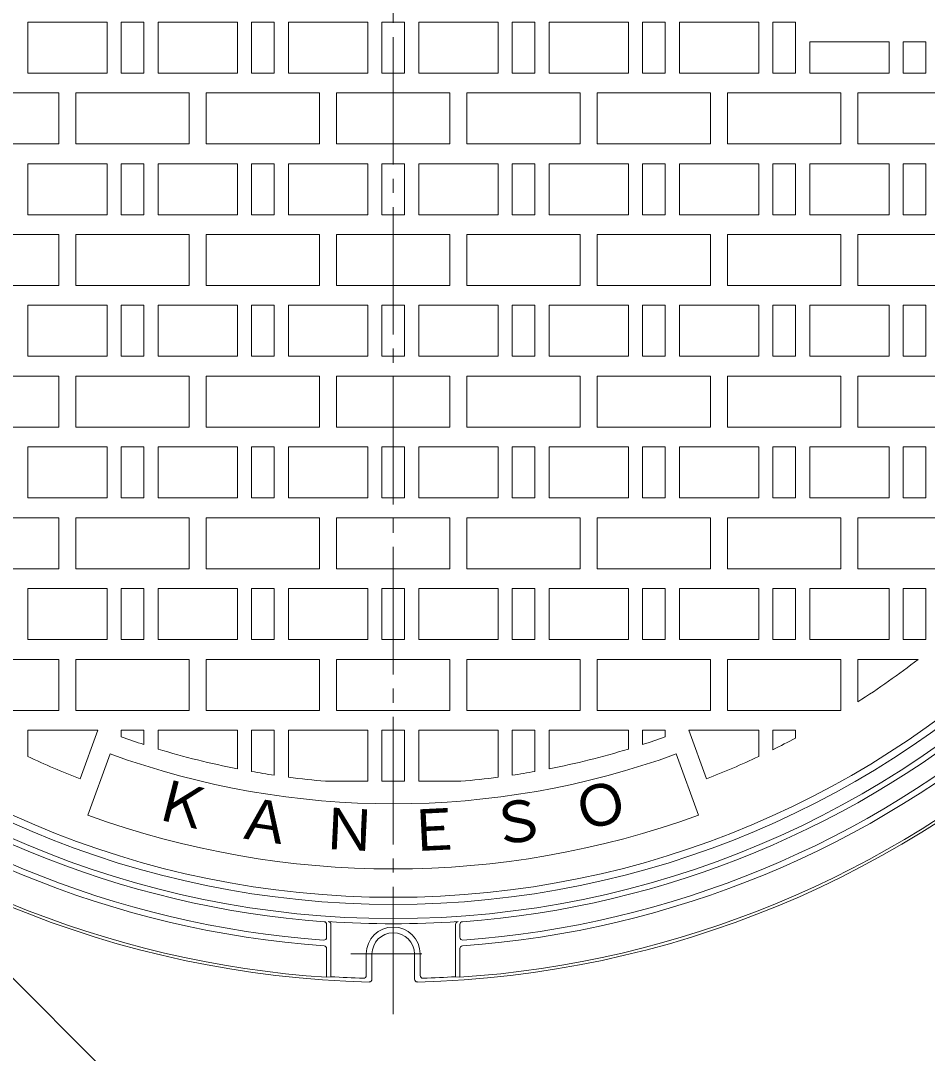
# Model space of a CAD drawing. Units: millimetres at full size, sheet at 1:5; details may follow other scales. Extents: x -844 to 950, y -675 to 704.
# Drawn here: x -574.3 to -254.3, y -66.1 to 298.5 of the extents above; entities that cross this region are included whole.
import ezdxf
from ezdxf.enums import TextEntityAlignment as Align

# ---------------------------------------------------------------- set-up
doc = ezdxf.new("R2010")
doc.units = ezdxf.units.MM
doc.header["$LTSCALE"] = 5
doc.linetypes.add('CHAIN1', pattern=[8, 5, -1, 1, -1])
doc.linetypes.add('CHAIN2', pattern=[12, 9, -1, 1, -1])
for name, color, linetype, lineweight in [('0-0_通り芯', 2, 'CHAIN2', 9), ('0-1_躯体', 2, 'Continuous', 9), ('0-2_仕上', 3, 'Continuous', 9), ('0-4_その他', 7, 'Continuous', 9)]:
    doc.layers.add(name, color=color, linetype=linetype, lineweight=lineweight)
doc.layers.add('0-F_STEEL-AB', color=7, linetype='Continuous')
doc.styles.add('ＭＳ ゴシック', font='')
doc.styles.get('ＭＳ ゴシック').set_extended_font_data('MS Gothic')

msp = doc.modelspace()

# ---------------------------------------------------------------- linework, layer by layer
at = {"layer": '0-0_通り芯'}
msp.add_line((-442.843, -52.308), (-442.843, 680.284), dxfattribs=at)
at = {"layer": '0-1_躯体'}
for p, q in [((-466.343, -20.616), (-466.343, -25.127)), ((-464.843, -20.564), (-464.843, -39.04)), ((-420.843, -20.564), (-420.843, -39.04)), ((-419.343, -20.615), (-419.343, -25.127)), ((-466.343, -29.138), (-466.343, -39.23)), ((-419.343, -29.138), (-419.343, -39.23)), ((-452.343, -31.011), (-452.343, -38.569)), ((-450.343, -31.011), (-450.343, -39.909)), ((-435.343, -31.011), (-435.343, -39.909)), ((-433.343, -31.011), (-433.343, -38.569)), ((-466.343, -39.23), (-464.843, -39.041)), ((-419.343, -39.23), (-420.843, -39.04))]:
    msp.add_line(p, q, dxfattribs=at)
at = {"layer": '0-1_躯体', "linetype": 'CHAIN1'}
msp.add_line((-457.805, -31.011), (-427.881, -31.011), dxfattribs=at)
at = {"layer": '0-1_躯体'}
for centre, radius, start, end in [((-442.843, 313.988), 332.5, 180, 0), ((-442.843, 313.988), 327.5, 180, 0), ((-442.843, 313.988), 334.5, 229.18776, 265.81222), ((-442.843, 313.988), 334.5, 274.18776, 310.81224), ((-442.843, 313.988), 355, 226.37589, 268.62411), ((-442.843, 313.988), 343, 229.08412, 265.91588), ((-442.843, 313.988), 341, 229.13226, 265.86776), ((-442.843, 313.988), 355, 271.37591, 313.62411), ((-442.843, 313.988), 343, 274.08412, 310.91588), ((-442.843, 313.988), 341, 274.13226, 310.86774), ((-442.843, 313.988), 354, 228.80634, 266.1937), ((-442.843, 313.988), 354, 273.80636, 311.19366), ((-467.343, -20.615), 1, 0, 85.81099), ((-465.843, -20.564), 1, 360, 86.06915), ((-442.843, 313.989), 334.342, 266.0672, 273.9328), ((-442.843, -31.011), 9.5, 0.00032, 179.99985), ((-419.843, -20.564), 1, 93.93085, 180), ((-418.343, -20.615), 1, 94.18901, 180), ((-467.343, -25.127), 1, 265.86687, 0), ((-442.843, -31.011), 7.5, 0.0002, 179.9998), ((-418.343, -25.127), 1, 180, 274.13313), ((-467.343, -29.138), 1, 0.00151, 85.91353), ((-418.343, -29.138), 1, 94.08647, 179.99849), ((-442.843, 313.989), 353.714, 266.43407, 268.29411), ((-453.343, -38.569), 1, 268.29092, 0), ((-451.343, -39.909), 1, 268.62543, 0), ((-434.343, -39.909), 1, 180, 271.37465), ((-432.343, -38.569), 1, 180.00151, 271.70743), ((-442.843, 313.989), 353.714, 271.70592, 273.56593)]:
    msp.add_arc(centre, radius, start, end, dxfattribs=at)
at = {"layer": '0-2_仕上'}
for p, q in [((-571.843, 279.988), (-571.843, 297.988)), ((-538.843, 279.988), (-538.843, 297.988)), ((-525.843, 279.988), (-525.843, 297.988)), ((-497.843, 297.988), (-525.843, 297.988)), ((-492.843, 297.988), (-492.843, 279.988)), ((-484.843, 297.988), (-492.843, 297.988)), ((-479.843, 297.988), (-479.843, 279.988)), ((-451.843, 297.988), (-479.843, 297.988)), ((-446.843, 297.988), (-438.843, 297.988)), ((-446.843, 297.988), (-446.843, 279.988)), ((-438.843, 297.988), (-438.843, 279.988)), ((-433.843, 297.988), (-405.843, 297.988)), ((-405.843, 297.988), (-405.843, 279.988)), ((-400.843, 297.988), (-392.843, 297.988)), ((-392.843, 297.988), (-392.843, 279.988)), ((-387.843, 297.988), (-359.843, 297.988)), ((-359.843, 279.988), (-359.843, 297.988)), ((-346.843, 279.988), (-346.843, 297.988)), ((-313.843, 279.988), (-313.843, 297.988)), ((-300.843, 279.988), (-300.843, 297.988)), ((-295.843, 290.988), (-267.843, 290.988)), ((-295.843, 279.988), (-295.843, 290.988)), ((-267.843, 279.988), (-267.843, 290.988)), ((-254.843, 279.988), (-254.843, 290.988)), ((-543.843, 279.988), (-571.843, 279.988)), ((-530.843, 279.988), (-538.843, 279.988)), ((-446.843, 279.988), (-438.843, 279.988)), ((-354.843, 279.988), (-346.843, 279.988)), ((-341.843, 279.988), (-313.843, 279.988)), ((-308.843, 279.988), (-300.843, 279.988)), ((-295.843, 279.988), (-267.843, 279.988)), ((-262.843, 279.988), (-254.843, 279.988)), ((-560.843, 272.988), (-600.843, 272.988)), ((-560.843, 254.988), (-560.843, 272.988)), ((-514.843, 272.988), (-554.843, 272.988)), ((-514.843, 254.988), (-514.843, 272.988)), ((-468.843, 272.988), (-508.843, 272.988)), ((-468.843, 254.988), (-468.843, 272.988)), ((-462.843, 272.988), (-422.843, 272.988)), ((-462.843, 254.988), (-462.843, 272.988)), ((-422.843, 254.988), (-422.843, 272.988)), ((-416.843, 272.988), (-376.843, 272.988)), ((-416.843, 254.988), (-416.843, 272.988)), ((-370.843, 272.988), (-330.843, 272.988)), ((-370.843, 254.988), (-370.843, 272.988)), ((-330.843, 254.988), (-330.843, 272.988)), ((-324.843, 272.988), (-284.843, 272.988)), ((-324.843, 254.988), (-324.843, 272.988)), ((-278.843, 272.988), (-238.843, 272.988)), ((-278.843, 254.988), (-278.843, 272.988)), ((-462.843, 254.988), (-422.843, 254.988)), ((-370.843, 254.988), (-330.843, 254.988)), ((-571.843, 229.988), (-571.843, 247.988)), ((-538.843, 229.988), (-538.843, 247.988)), ((-525.843, 229.988), (-525.843, 247.988)), ((-492.843, 229.988), (-492.843, 247.988)), ((-479.843, 229.988), (-479.843, 247.988)), ((-446.843, 247.988), (-438.843, 247.988)), ((-446.843, 229.988), (-446.843, 247.988)), ((-438.843, 229.988), (-438.843, 247.988)), ((-405.843, 229.988), (-405.843, 247.988)), ((-392.843, 229.988), (-392.843, 247.988)), ((-387.843, 247.988), (-359.843, 247.988)), ((-387.843, 229.988), (-387.843, 247.988)), ((-359.843, 229.988), (-359.843, 247.988)), ((-346.843, 229.988), (-346.843, 247.988)), ((-341.843, 229.988), (-341.843, 247.988)), ((-341.843, 247.988), (-313.843, 247.988)), ((-313.843, 229.988), (-313.843, 247.988)), ((-300.843, 229.988), (-300.843, 247.988)), ((-267.843, 229.988), (-267.843, 247.988)), ((-254.843, 229.988), (-254.843, 247.988)), ((-543.843, 229.988), (-571.843, 229.988)), ((-530.843, 229.988), (-538.843, 229.988)), ((-497.843, 229.988), (-525.843, 229.988)), ((-484.843, 229.988), (-492.843, 229.988)), ((-451.843, 229.988), (-479.843, 229.988)), ((-446.843, 229.988), (-438.843, 229.988)), ((-433.843, 229.988), (-405.843, 229.988)), ((-400.843, 229.988), (-392.843, 229.988)), ((-387.843, 229.988), (-359.843, 229.988)), ((-354.843, 229.988), (-346.843, 229.988)), ((-341.843, 229.988), (-313.843, 229.988)), ((-308.843, 229.988), (-300.843, 229.988)), ((-295.843, 229.988), (-267.843, 229.988)), ((-262.843, 229.988), (-254.843, 229.988)), ((-560.843, 222.988), (-600.843, 222.988)), ((-560.843, 204.988), (-560.843, 222.988)), ((-514.843, 222.988), (-554.843, 222.988)), ((-514.843, 204.988), (-514.843, 222.988)), ((-468.843, 222.988), (-508.843, 222.988)), ((-468.843, 204.988), (-468.843, 222.988)), ((-462.843, 222.988), (-422.843, 222.988)), ((-462.843, 204.988), (-462.843, 222.988)), ((-422.843, 204.988), (-422.843, 222.988)), ((-416.843, 222.988), (-376.843, 222.988)), ((-416.843, 204.988), (-416.843, 222.988)), ((-376.843, 204.988), (-376.843, 222.988)), ((-370.843, 222.988), (-330.843, 222.988)), ((-370.843, 204.988), (-370.843, 222.988)), ((-330.843, 204.988), (-330.843, 222.988)), ((-324.843, 222.988), (-284.843, 222.988)), ((-324.843, 204.988), (-324.843, 222.988)), ((-278.843, 222.988), (-238.843, 222.988)), ((-278.843, 204.988), (-278.843, 222.988)), ((-462.843, 204.988), (-422.843, 204.988)), ((-416.843, 204.988), (-376.843, 204.988)), ((-370.843, 204.988), (-330.843, 204.988)), ((-571.843, 179.988), (-571.843, 197.988)), ((-538.843, 179.988), (-538.843, 197.988)), ((-525.843, 179.988), (-525.843, 197.988)), ((-492.843, 179.988), (-492.843, 197.988)), ((-479.843, 179.988), (-479.843, 197.988)), ((-446.843, 197.988), (-438.843, 197.988)), ((-446.843, 179.988), (-446.843, 197.988)), ((-438.843, 179.988), (-438.843, 197.988)), ((-405.843, 179.988), (-405.843, 197.988)), ((-392.843, 179.988), (-392.843, 197.988)), ((-359.843, 179.988), (-359.843, 197.988)), ((-346.843, 179.988), (-346.843, 197.988)), ((-313.843, 179.988), (-313.843, 197.988)), ((-300.843, 179.988), (-300.843, 197.988)), ((-267.843, 179.988), (-267.843, 197.988)), ((-254.843, 179.988), (-254.843, 197.988)), ((-543.843, 179.988), (-571.843, 179.988)), ((-530.843, 179.988), (-538.843, 179.988)), ((-497.843, 179.988), (-525.843, 179.988)), ((-484.843, 179.988), (-492.843, 179.988)), ((-451.843, 179.988), (-479.843, 179.988)), ((-446.843, 179.988), (-438.843, 179.988)), ((-433.843, 179.988), (-405.843, 179.988)), ((-400.843, 179.988), (-392.843, 179.988)), ((-387.843, 179.988), (-359.843, 179.988)), ((-354.843, 179.988), (-346.843, 179.988)), ((-341.843, 179.988), (-313.843, 179.988)), ((-308.843, 179.988), (-300.843, 179.988)), ((-295.843, 179.988), (-267.843, 179.988)), ((-262.843, 179.988), (-254.843, 179.988)), ((-560.843, 172.988), (-600.843, 172.988)), ((-560.843, 154.988), (-560.843, 172.988)), ((-514.843, 172.988), (-554.843, 172.988)), ((-514.843, 154.988), (-514.843, 172.988)), ((-468.843, 172.988), (-508.843, 172.988)), ((-468.843, 154.988), (-468.843, 172.988)), ((-462.843, 172.988), (-422.843, 172.988)), ((-462.843, 154.988), (-462.843, 172.988)), ((-422.843, 154.988), (-422.843, 172.988)), ((-416.843, 172.988), (-376.843, 172.988)), ((-416.843, 154.988), (-416.843, 172.988)), ((-370.843, 172.988), (-330.843, 172.988)), ((-370.843, 154.988), (-370.843, 172.988)), ((-324.843, 172.988), (-284.843, 172.988)), ((-324.843, 154.988), (-324.843, 172.988)), ((-278.843, 172.988), (-238.843, 172.988)), ((-278.843, 154.988), (-278.843, 172.988)), ((-462.843, 154.988), (-422.843, 154.988)), ((-571.843, 129.988), (-571.843, 147.988)), ((-538.843, 129.988), (-538.843, 147.988)), ((-525.843, 129.988), (-525.843, 147.988)), ((-492.843, 129.988), (-492.843, 147.988)), ((-479.843, 129.988), (-479.843, 147.988)), ((-446.843, 147.988), (-438.843, 147.988)), ((-446.843, 129.988), (-446.843, 147.988)), ((-438.843, 129.988), (-438.843, 147.988)), ((-405.843, 129.988), (-405.843, 147.988)), ((-392.843, 129.988), (-392.843, 147.988)), ((-359.843, 129.988), (-359.843, 147.988)), ((-346.843, 129.988), (-346.843, 147.988)), ((-313.843, 129.988), (-313.843, 147.988)), ((-300.843, 129.988), (-300.843, 147.988)), ((-267.843, 129.988), (-267.843, 147.988)), ((-254.843, 129.988), (-254.843, 147.988)), ((-543.843, 129.988), (-571.843, 129.988)), ((-530.843, 129.988), (-538.843, 129.988)), ((-497.843, 129.988), (-525.843, 129.988)), ((-484.843, 129.988), (-492.843, 129.988)), ((-451.843, 129.988), (-479.843, 129.988)), ((-446.843, 129.988), (-438.843, 129.988)), ((-433.843, 129.988), (-405.843, 129.988)), ((-400.843, 129.988), (-392.843, 129.988)), ((-387.843, 129.988), (-359.843, 129.988)), ((-354.843, 129.988), (-346.843, 129.988)), ((-341.843, 129.988), (-313.843, 129.988)), ((-308.843, 129.988), (-300.843, 129.988)), ((-295.843, 129.988), (-267.843, 129.988)), ((-262.843, 129.988), (-254.843, 129.988)), ((-560.843, 122.988), (-600.843, 122.988)), ((-560.843, 104.988), (-560.843, 122.988)), ((-514.843, 122.988), (-554.843, 122.988)), ((-514.843, 104.988), (-514.843, 122.988)), ((-468.843, 122.988), (-508.843, 122.988)), ((-468.843, 104.988), (-468.843, 122.988)), ((-462.843, 122.988), (-422.843, 122.988)), ((-462.843, 104.988), (-462.843, 122.988)), ((-422.843, 104.988), (-422.843, 122.988)), ((-416.843, 122.988), (-376.843, 122.988)), ((-416.843, 104.988), (-416.843, 122.988)), ((-370.843, 122.988), (-330.843, 122.988)), ((-370.843, 104.988), (-370.843, 122.988)), ((-324.843, 122.988), (-284.843, 122.988)), ((-324.843, 104.988), (-324.843, 122.988)), ((-278.843, 122.988), (-238.843, 122.988)), ((-278.843, 104.988), (-278.843, 122.988)), ((-462.843, 104.988), (-422.843, 104.988)), ((-571.843, 79.988), (-571.843, 97.988)), ((-538.843, 79.988), (-538.843, 97.988)), ((-525.843, 79.988), (-525.843, 97.988)), ((-492.843, 79.988), (-492.843, 97.988)), ((-479.843, 79.988), (-479.843, 97.988)), ((-446.843, 97.988), (-438.843, 97.988)), ((-446.843, 79.988), (-446.843, 97.988)), ((-438.843, 79.988), (-438.843, 97.988)), ((-405.843, 79.988), (-405.843, 97.988)), ((-392.843, 79.988), (-392.843, 97.988)), ((-359.843, 79.988), (-359.843, 97.988)), ((-346.843, 79.988), (-346.843, 97.988)), ((-313.843, 79.988), (-313.843, 97.988)), ((-300.843, 79.988), (-300.843, 97.988)), ((-267.843, 79.988), (-267.843, 97.988)), ((-254.843, 79.988), (-254.843, 97.988)), ((-543.843, 79.988), (-571.843, 79.988)), ((-530.843, 79.988), (-538.843, 79.988)), ((-497.843, 79.988), (-525.843, 79.988)), ((-484.843, 79.988), (-492.843, 79.988)), ((-451.843, 79.988), (-479.843, 79.988)), ((-446.843, 79.988), (-438.843, 79.988)), ((-433.843, 79.988), (-405.843, 79.988)), ((-400.843, 79.988), (-392.843, 79.988)), ((-387.843, 79.988), (-359.843, 79.988)), ((-354.843, 79.988), (-346.843, 79.988)), ((-341.843, 79.988), (-313.843, 79.988)), ((-308.843, 79.988), (-300.843, 79.988)), ((-295.843, 79.988), (-267.843, 79.988)), ((-262.843, 79.988), (-254.843, 79.988)), ((-560.843, 72.988), (-600.843, 72.988)), ((-560.843, 54.988), (-560.843, 72.988)), ((-514.843, 72.988), (-554.843, 72.988)), ((-514.843, 54.988), (-514.843, 72.988)), ((-468.843, 72.988), (-508.843, 72.988)), ((-468.843, 54.988), (-468.843, 72.988)), ((-462.843, 72.988), (-422.843, 72.988)), ((-462.843, 54.988), (-462.843, 72.988)), ((-422.843, 54.988), (-422.843, 72.988)), ((-416.843, 72.988), (-376.843, 72.988)), ((-416.843, 54.988), (-416.843, 72.988)), ((-370.843, 72.988), (-330.843, 72.988)), ((-370.843, 54.988), (-370.843, 72.988)), ((-324.843, 72.988), (-284.843, 72.988)), ((-324.843, 54.988), (-324.843, 72.988)), ((-278.843, 72.988), (-257.546, 72.988)), ((-278.843, 58.019), (-278.843, 72.988)), ((-462.843, 54.988), (-422.843, 54.988)), ((-571.843, 38.715), (-571.843, 47.988)), ((-547.108, 47.988), (-571.843, 47.988)), ((-547.108, 47.988), (-553.367, 30.791)), ((-530.843, 47.988), (-538.843, 47.988)), ((-538.843, 45.643), (-538.843, 47.988)), ((-530.843, 42.914), (-530.843, 47.988)), ((-497.843, 47.988), (-525.843, 47.988)), ((-525.843, 41.342), (-525.843, 47.988)), ((-497.843, 34.345), (-497.843, 47.988)), ((-484.843, 47.988), (-492.843, 47.988)), ((-492.843, 33.408), (-492.843, 47.988)), ((-484.843, 32.1), (-484.843, 47.988)), ((-479.843, 31.4), (-479.843, 47.988)), ((-446.843, 47.988), (-438.843, 47.988)), ((-446.843, 29.988), (-446.843, 47.988)), ((-438.843, 29.988), (-438.843, 47.988)), ((-405.843, 31.4), (-405.843, 47.988)), ((-400.843, 47.988), (-392.843, 47.988)), ((-400.843, 32.1), (-400.843, 47.988)), ((-392.843, 33.408), (-392.843, 47.988)), ((-387.843, 47.988), (-359.843, 47.988)), ((-387.843, 34.345), (-387.843, 47.988)), ((-359.843, 41.342), (-359.843, 47.988)), ((-354.843, 47.988), (-346.843, 47.988)), ((-354.843, 42.914), (-354.843, 47.988)), ((-346.843, 45.643), (-346.843, 47.988)), ((-338.577, 47.988), (-313.843, 47.988)), ((-338.577, 47.988), (-332.318, 30.791)), ((-313.843, 38.715), (-313.843, 47.988)), ((-308.843, 47.988), (-300.843, 47.988)), ((-308.843, 41.114), (-308.843, 47.988)), ((-300.843, 45.19), (-300.843, 47.988)), ((-542.713, 39.598), (-550.579, 17.985)), ((-342.973, 39.598), (-335.106, 17.985)), ((-451.843, 29.988), (-466.696, 29.988)), ((-446.843, 29.988), (-438.843, 29.988)), ((-433.843, 29.988), (-418.989, 29.988))]:
    msp.add_line(p, q, dxfattribs=at)
for points in [[(-543.843, 279.988), (-543.843, 297.988), (-571.843, 297.988)], [(-530.843, 279.988), (-530.843, 297.988), (-538.843, 297.988)], [(-497.843, 297.988), (-497.843, 279.988), (-525.843, 279.988)], [(-484.843, 297.988), (-484.843, 279.988), (-492.843, 279.988)], [(-451.843, 297.988), (-451.843, 279.988), (-479.843, 279.988)], [(-433.843, 297.988), (-433.843, 279.988), (-405.843, 279.988)], [(-400.843, 297.988), (-400.843, 279.988), (-392.843, 279.988)], [(-387.843, 297.988), (-387.843, 279.988), (-359.843, 279.988)], [(-354.843, 279.988), (-354.843, 297.988), (-346.843, 297.988)], [(-341.843, 279.988), (-341.843, 297.988), (-313.843, 297.988)], [(-308.843, 279.988), (-308.843, 297.988), (-300.843, 297.988)], [(-262.843, 279.988), (-262.843, 290.988), (-254.843, 290.988)], [(-560.843, 254.988), (-600.843, 254.988), (-600.843, 272.988)], [(-514.843, 254.988), (-554.843, 254.988), (-554.843, 272.988)], [(-468.843, 254.988), (-508.843, 254.988), (-508.843, 272.988)], [(-416.843, 254.988), (-376.843, 254.988), (-376.843, 272.988)], [(-324.843, 254.988), (-284.843, 254.988), (-284.843, 272.988)], [(-278.843, 254.988), (-238.843, 254.988), (-238.843, 272.988)], [(-543.843, 229.988), (-543.843, 247.988), (-571.843, 247.988)], [(-530.843, 229.988), (-530.843, 247.988), (-538.843, 247.988)], [(-497.843, 229.988), (-497.843, 247.988), (-525.843, 247.988)], [(-484.843, 229.988), (-484.843, 247.988), (-492.843, 247.988)], [(-451.843, 229.988), (-451.843, 247.988), (-479.843, 247.988)], [(-433.843, 229.988), (-433.843, 247.988), (-405.843, 247.988)], [(-400.843, 229.988), (-400.843, 247.988), (-392.843, 247.988)], [(-354.843, 229.988), (-354.843, 247.988), (-346.843, 247.988)], [(-308.843, 229.988), (-308.843, 247.988), (-300.843, 247.988)], [(-295.843, 229.988), (-295.843, 247.988), (-267.843, 247.988)], [(-262.843, 229.988), (-262.843, 247.988), (-254.843, 247.988)], [(-560.843, 204.988), (-600.843, 204.988), (-600.843, 222.988)], [(-514.843, 204.988), (-554.843, 204.988), (-554.843, 222.988)], [(-468.843, 204.988), (-508.843, 204.988), (-508.843, 222.988)], [(-324.843, 204.988), (-284.843, 204.988), (-284.843, 222.988)], [(-278.843, 204.988), (-238.843, 204.988), (-238.843, 222.988)], [(-543.843, 179.988), (-543.843, 197.988), (-571.843, 197.988)], [(-530.843, 179.988), (-530.843, 197.988), (-538.843, 197.988)], [(-497.843, 179.988), (-497.843, 197.988), (-525.843, 197.988)], [(-484.843, 179.988), (-484.843, 197.988), (-492.843, 197.988)], [(-451.843, 179.988), (-451.843, 197.988), (-479.843, 197.988)], [(-433.843, 179.988), (-433.843, 197.988), (-405.843, 197.988)], [(-400.843, 179.988), (-400.843, 197.988), (-392.843, 197.988)], [(-387.843, 179.988), (-387.843, 197.988), (-359.843, 197.988)], [(-354.843, 179.988), (-354.843, 197.988), (-346.843, 197.988)], [(-341.843, 179.988), (-341.843, 197.988), (-313.843, 197.988)], [(-308.843, 179.988), (-308.843, 197.988), (-300.843, 197.988)], [(-295.843, 179.988), (-295.843, 197.988), (-267.843, 197.988)], [(-262.843, 179.988), (-262.843, 197.988), (-254.843, 197.988)], [(-560.843, 154.988), (-600.843, 154.988), (-600.843, 172.988)], [(-514.843, 154.988), (-554.843, 154.988), (-554.843, 172.988)], [(-468.843, 154.988), (-508.843, 154.988), (-508.843, 172.988)], [(-416.843, 154.988), (-376.843, 154.988), (-376.843, 172.988)], [(-370.843, 154.988), (-330.843, 154.988), (-330.843, 172.988)], [(-324.843, 154.988), (-284.843, 154.988), (-284.843, 172.988)], [(-278.843, 154.988), (-238.843, 154.988), (-238.843, 172.988)], [(-543.843, 129.988), (-543.843, 147.988), (-571.843, 147.988)], [(-530.843, 129.988), (-530.843, 147.988), (-538.843, 147.988)], [(-497.843, 129.988), (-497.843, 147.988), (-525.843, 147.988)], [(-484.843, 129.988), (-484.843, 147.988), (-492.843, 147.988)], [(-451.843, 129.988), (-451.843, 147.988), (-479.843, 147.988)], [(-433.843, 129.988), (-433.843, 147.988), (-405.843, 147.988)], [(-400.843, 129.988), (-400.843, 147.988), (-392.843, 147.988)], [(-387.843, 129.988), (-387.843, 147.988), (-359.843, 147.988)], [(-354.843, 129.988), (-354.843, 147.988), (-346.843, 147.988)], [(-341.843, 129.988), (-341.843, 147.988), (-313.843, 147.988)], [(-308.843, 129.988), (-308.843, 147.988), (-300.843, 147.988)], [(-295.843, 129.988), (-295.843, 147.988), (-267.843, 147.988)], [(-262.843, 129.988), (-262.843, 147.988), (-254.843, 147.988)], [(-560.843, 104.988), (-600.843, 104.988), (-600.843, 122.988)], [(-514.843, 104.988), (-554.843, 104.988), (-554.843, 122.988)], [(-468.843, 104.988), (-508.843, 104.988), (-508.843, 122.988)], [(-416.843, 104.988), (-376.843, 104.988), (-376.843, 122.988)], [(-370.843, 104.988), (-330.843, 104.988), (-330.843, 122.988)], [(-324.843, 104.988), (-284.843, 104.988), (-284.843, 122.988)], [(-278.843, 104.988), (-238.843, 104.988), (-238.843, 122.988)], [(-543.843, 79.988), (-543.843, 97.988), (-571.843, 97.988)], [(-530.843, 79.988), (-530.843, 97.988), (-538.843, 97.988)], [(-497.843, 79.988), (-497.843, 97.988), (-525.843, 97.988)], [(-484.843, 79.988), (-484.843, 97.988), (-492.843, 97.988)], [(-451.843, 79.988), (-451.843, 97.988), (-479.843, 97.988)], [(-433.843, 79.988), (-433.843, 97.988), (-405.843, 97.988)], [(-400.843, 79.988), (-400.843, 97.988), (-392.843, 97.988)], [(-387.843, 79.988), (-387.843, 97.988), (-359.843, 97.988)], [(-354.843, 79.988), (-354.843, 97.988), (-346.843, 97.988)], [(-341.843, 79.988), (-341.843, 97.988), (-313.843, 97.988)], [(-308.843, 79.988), (-308.843, 97.988), (-300.843, 97.988)], [(-295.843, 79.988), (-295.843, 97.988), (-267.843, 97.988)], [(-262.843, 79.988), (-262.843, 97.988), (-254.843, 97.988)], [(-560.843, 54.988), (-600.843, 54.988), (-600.843, 72.988)], [(-514.843, 54.988), (-554.843, 54.988), (-554.843, 72.988)], [(-468.843, 54.988), (-508.843, 54.988), (-508.843, 72.988)], [(-416.843, 54.988), (-376.843, 54.988), (-376.843, 72.988)], [(-370.843, 54.988), (-330.843, 54.988), (-330.843, 72.988)], [(-324.843, 54.988), (-284.843, 54.988), (-284.843, 72.988)], [(-451.843, 29.988), (-451.843, 47.988), (-479.843, 47.988)], [(-433.843, 29.988), (-433.843, 47.988), (-405.843, 47.988)]]:
    msp.add_lwpolyline(points, dxfattribs=at)
msp.add_circle((-442.843, 313.988), 325, dxfattribs=at)
for radius, start, end in [(304, 302.64783, 307.5555), (285, 250.3154, 252.01476), (285, 287.98524, 289.6846), (304, 296.15427, 297.84656), (285, 253.0685, 258.87309), (285, 281.12691, 286.9315), (304, 244.89098, 248.68057), (292, 250, 290), (304, 291.31943, 295.10902), (285, 259.89581, 261.52554), (285, 278.47446, 280.10419), (285, 262.54054, 265.19897), (285, 274.80103, 277.45946), (315, 250, 290)]:
    msp.add_arc((-442.843, 313.988), radius, start, end, dxfattribs=at)
at = {"layer": '0-4_その他'}
msp.add_line((-398.452, -218.306), (-656.591, 39.833), dxfattribs=at)

# ---------------------------------------------------------------- texts
at = {"layer": '0-F_STEEL-AB', "style": 'ＭＳ ゴシック'}
for s, rotation, p in [('Ｋ', 345.833, (-529.726, 12.969)), ('Ｏ', 14.167, (-376.454, 7.795)), ('Ａ', 351.5, (-499.579, 5.861)), ('Ｓ', 8.5, (-407.012, 2.736)), ('Ｎ', 357.167, (-468.877, 1.764)), ('Ｅ', 2.833, (-437.92, 0.72))]:
    msp.add_text(s, height=14.66, rotation=rotation, dxfattribs=at).set_placement(p, align=Align.BOTTOM_LEFT)

doc.saveas('drawing.dxf')
